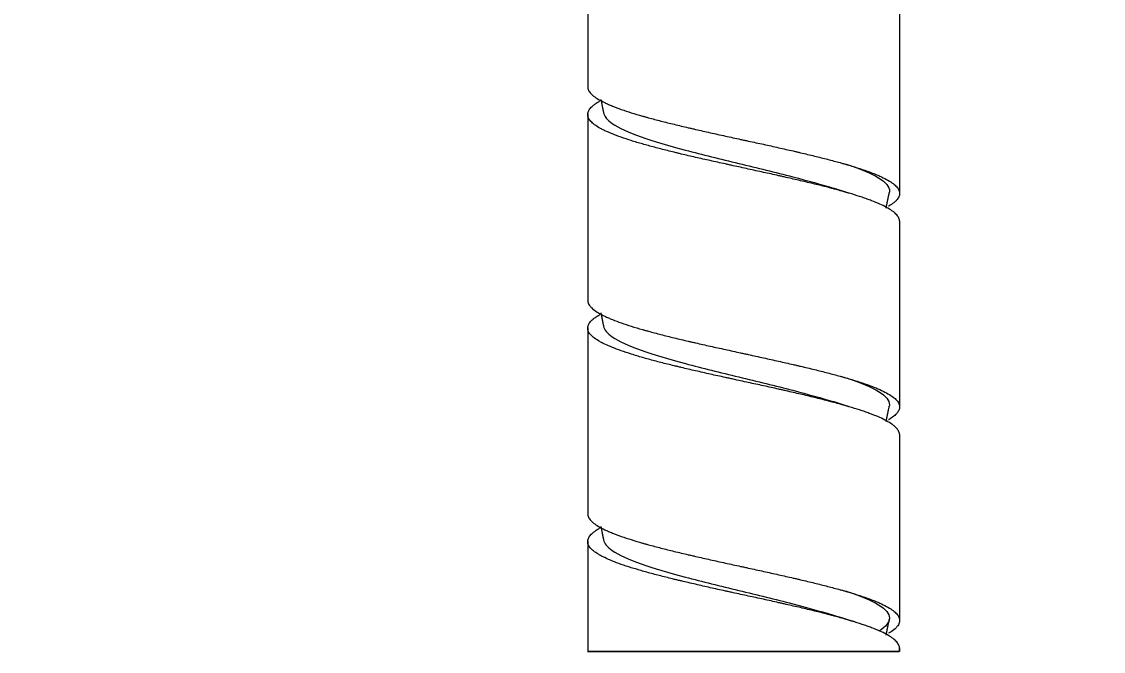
# Model space of a CAD drawing. Header units: millimetres. Extents: x 13235 to 13829, y -4257 to -3417.
# Drawn here: x 13432.03 to 13444.17, y -3985.53 to -3978.46 of the extents above; entities that cross this region are included whole.
import ezdxf

# ---------------------------------------------------------------- set-up
doc = ezdxf.new("R2010")
doc.units = ezdxf.units.MM
doc.header["$LTSCALE"] = 0.1
doc.layers.get('0').update_dxf_attribs({"lineweight": 15})
doc.layers.add('DIM', color=3, linetype='Continuous', lineweight=9)
doc.styles.add('ARIAL', font='arial.ttf')
doc.dimstyles.new('사본 ISO-25', dxfattribs={"dimtxt": 4, "dimasz": 3.5, "dimexe": 0.5, "dimexo": 0.625, "dimgap": 1.5, "dimtad": 1, "dimtih": 1, "dimtoh": 1, "dimdec": 1, "dimlfac": 4, "dimdsep": 46, "dimtxsty": 'ARIAL', "dimcen": 0, "dimclrd": 3, "dimclre": 3, "dimclrt": 3, "dimadec": 1, "dimazin": 0, "dimtfac": 1, "dimtdec": 1, "dimtmove": 0, "dimatfit": 3, "dimfxl": 1.25, "dimtfill": 1, "dimarcsym": 0})

# ---------------------------------------------------------------- blocks, each defined once
blk = doc.blocks.new('*D95')
at = {"layer": 'Defpoints', "color": 0, "transparency": 16777216}
for p in [(13473.559, -3929.403), (13428.922, -4163.6), (13516.972, -4163.6)]:
    blk.add_point(p, dxfattribs=at)
at = {"layer": 'DIM', "color": 3, "lineweight": -2, "transparency": 16777216}
for p, q in [((13474.184, -3929.403), (13517.472, -3929.403)), ((13516.972, -3932.903), (13516.972, -4042.959)), ((13516.972, -4160.1), (13516.972, -4050.044)), ((13429.547, -4163.6), (13517.472, -4163.6))]:
    blk.add_line(p, q, dxfattribs=at)
at = {"layer": 'DIM', "color": 3, "transparency": 16777216}
for points in [[(13516.389, -3932.903), (13517.556, -3932.903), (13516.972, -3929.403)], [(13516.389, -4160.1), (13517.556, -4160.1), (13516.972, -4163.6)]]:
    blk.add_solid(points, dxfattribs=at)
at = {"layer": 'DIM', "color": 3, "transparency": 16777216, "insert": (13516.972, -4046.502), "char_height": 4, "attachment_point": 5, "style": 'ARIAL', "bg_fill": 3, "box_fill_scale": 1.1, "bg_fill_color": 256, "bg_fill_true_color": 13158600, "bg_fill_transparency": 0}
blk.add_mtext('977.5', dxfattribs=at)

msp = doc.modelspace()

# ---------------------------------------------------------------- dimensions: what is measured, and where the dimension line sits
at = {"layer": 'DIM'}
dim = msp.add_linear_dim(base=(13516.972, -4163.6), p1=(13473.559, -3929.403), p2=(13428.922, -4163.6), angle=90, text='977.5', dimstyle='사본 ISO-25', override={"dimtad": 0}, dxfattribs=at)
dim.commit()
dim.dimension.update_dxf_attribs({"geometry": '*D95', "text_midpoint": (13516.972, -4046.502)})

# ---------------------------------------------------------------- next in the draw order: linework, layer by layer
at = {"linetype": 'Continuous', "lineweight": 13}
for p, q in [((13441.885, -3985.49), (13441.885, -3985.531)), ((13441.885, -3985.531), (13441.885, -3985.497))]:
    msp.add_line(p, q, dxfattribs=at)
for start_param, end_param in [(3.141593, 5.362189), (0, 3.141593)]:
    msp.add_ellipse((13440.135, -3985.531), major_axis=(1.75, 0), ratio=0.000001, start_param=start_param, end_param=end_param, dxfattribs=at)
for points, degree in [([(13438.386, -3977.105), (13438.386, -3977.799), (13438.386, -3978.493), (13438.386, -3979.187)], 3), ([(13438.533, -3979.338), (13438.548, -3979.414), (13438.564, -3979.49)], 2), ([(13438.386, -3979.5), (13438.386, -3980.194), (13438.386, -3980.888), (13438.386, -3981.582)], 3), ([(13441.322, -3980.391), (13441.233, -3980.364), (13441.148, -3980.336)], 2), ([(13441.734, -3980.556), (13441.752, -3980.469), (13441.77, -3980.383)], 2), ([(13438.533, -3981.734), (13438.548, -3981.81), (13438.564, -3981.886)], 2), ([(13438.386, -3981.896), (13438.386, -3982.59), (13438.386, -3983.284), (13438.386, -3983.978)], 3), ([(13441.323, -3982.787), (13441.23, -3982.758), (13441.142, -3982.729)], 2), ([(13441.734, -3982.952), (13441.752, -3982.865), (13441.77, -3982.779)], 2), ([(13438.533, -3984.129), (13438.548, -3984.206), (13438.564, -3984.282)], 2), ([(13438.386, -3984.292), (13438.386, -3984.705), (13438.386, -3985.118), (13438.386, -3985.531)], 3), ([(13441.382, -3985.201), (13441.289, -3985.173), (13441.2, -3985.144)], 2), ([(13441.734, -3985.348), (13441.752, -3985.261), (13441.77, -3985.175)], 2), ([(13441.885, -3985.497), (13441.885, -3985.495), (13441.885, -3985.492), (13441.885, -3985.49)], 3)]:
    msp.add_open_spline(points, degree=degree, dxfattribs=at)
for points, knots in [([(13441.885, -3978.302), (13441.885, -3978.485), (13441.885, -3979.179), (13441.885, -3979.873), (13441.885, -3980.384)], [0, 0, 0, 0, 0.263275, 1, 1, 1, 1]), ([(13438.386, -3979.187), (13438.385, -3979.199), (13438.386, -3979.212), (13438.395, -3979.237), (13438.403, -3979.249), (13438.416, -3979.265), (13438.418, -3979.268), (13438.424, -3979.274), (13438.433, -3979.284), (13438.444, -3979.293), (13438.467, -3979.312), (13438.486, -3979.324), (13438.527, -3979.349), (13438.551, -3979.361), (13438.59, -3979.38), (13438.604, -3979.386), (13438.625, -3979.396), (13438.632, -3979.399), (13438.647, -3979.405), (13438.655, -3979.408), (13438.694, -3979.424), (13438.727, -3979.437), (13438.798, -3979.461), (13438.835, -3979.474), (13438.914, -3979.499), (13438.956, -3979.511), (13439.011, -3979.527), (13439.022, -3979.53), (13439.044, -3979.536), (13439.078, -3979.546), (13439.113, -3979.555), (13439.183, -3979.574), (13439.28, -3979.598), (13439.382, -3979.623), (13439.461, -3979.642), (13439.487, -3979.648), (13439.528, -3979.658), (13439.541, -3979.661), (13439.569, -3979.667), (13439.582, -3979.67), (13439.651, -3979.686), (13439.706, -3979.698), (13439.817, -3979.723), (13439.873, -3979.736), (13439.987, -3979.76), (13440.044, -3979.773), (13440.116, -3979.789), (13440.13, -3979.792), (13440.159, -3979.798), (13440.202, -3979.807), (13440.245, -3979.817), (13440.331, -3979.835), (13440.444, -3979.86), (13440.555, -3979.885), (13440.638, -3979.904), (13440.665, -3979.91), (13440.706, -3979.919), (13440.72, -3979.923), (13440.747, -3979.929), (13440.76, -3979.932), (13440.827, -3979.948), (13440.879, -3979.96), (13440.981, -3979.985), (13441.03, -3979.997), (13441.126, -3980.022), (13441.173, -3980.035), (13441.23, -3980.05), (13441.241, -3980.054), (13441.263, -3980.06), (13441.296, -3980.069), (13441.328, -3980.079), (13441.39, -3980.097), (13441.429, -3980.11), (13441.503, -3980.135), (13441.538, -3980.147), (13441.587, -3980.166), (13441.603, -3980.172), (13441.625, -3980.181), (13441.633, -3980.184), (13441.648, -3980.191), (13441.655, -3980.194), (13441.69, -3980.21), (13441.716, -3980.222), (13441.761, -3980.247), (13441.782, -3980.259), (13441.817, -3980.284), (13441.832, -3980.297), (13441.85, -3980.315), (13441.856, -3980.322), (13441.866, -3980.334), (13441.87, -3980.341), (13441.88, -3980.359), (13441.884, -3980.372), (13441.885, -3980.384)], [0, 0, 0, 0, 0.03125, 0.03125, 0.0625, 0.0625, 0.070312, 0.070312, 0.078125, 0.09375, 0.09375, 0.125, 0.125, 0.15625, 0.15625, 0.171875, 0.171875, 0.179687, 0.179687, 0.1875, 0.1875, 0.21875, 0.21875, 0.25, 0.25, 0.28125, 0.28125, 0.289062, 0.289062, 0.296875, 0.3125, 0.3125, 0.34375, 0.375, 0.375, 0.390625, 0.390625, 0.398438, 0.398438, 0.40625, 0.40625, 0.4375, 0.4375, 0.46875, 0.46875, 0.5, 0.5, 0.507813, 0.507813, 0.515625, 0.53125, 0.53125, 0.5625, 0.59375, 0.59375, 0.609375, 0.609375, 0.617188, 0.617188, 0.625, 0.625, 0.65625, 0.65625, 0.6875, 0.6875, 0.71875, 0.71875, 0.726563, 0.726563, 0.734375, 0.75, 0.75, 0.78125, 0.78125, 0.8125, 0.8125, 0.828125, 0.828125, 0.835938, 0.835938, 0.84375, 0.84375, 0.875, 0.875, 0.90625, 0.90625, 0.9375, 0.9375, 0.953125, 0.953125, 0.96875, 0.96875, 1, 1, 1, 1]), ([(13438.386, -3979.5), (13438.387, -3979.488), (13438.391, -3979.475), (13438.404, -3979.45), (13438.414, -3979.438), (13438.432, -3979.419), (13438.439, -3979.413), (13438.45, -3979.404), (13438.454, -3979.4), (13438.462, -3979.394), (13438.467, -3979.391), (13438.485, -3979.378), (13438.501, -3979.368), (13438.518, -3979.358)], [0, 0, 0, 0, 0.264131, 0.264131, 0.528262, 0.528262, 0.660328, 0.660328, 0.72636, 0.72636, 0.792393, 0.792393, 1, 1, 1, 1]), ([(13438.563, -3979.485), (13438.57, -3979.526), (13438.644, -3979.616), (13438.955, -3979.756), (13439.466, -3979.906), (13440.079, -3980.056), (13440.675, -3980.199), (13441.013, -3980.293), (13441.151, -3980.336)], [0, 0, 0, 0, 0.142522, 0.318444, 0.494365, 0.670287, 0.846209, 1, 1, 1, 1]), ([(13441.885, -3980.698), (13441.884, -3980.686), (13441.88, -3980.673), (13441.866, -3980.648), (13441.857, -3980.636), (13441.838, -3980.617), (13441.832, -3980.611), (13441.82, -3980.601), (13441.816, -3980.598), (13441.808, -3980.592), (13441.804, -3980.589), (13441.782, -3980.573), (13441.761, -3980.561), (13441.715, -3980.536), (13441.69, -3980.523), (13441.634, -3980.499), (13441.604, -3980.486), (13441.563, -3980.471), (13441.554, -3980.467), (13441.537, -3980.461), (13441.529, -3980.458), (13441.502, -3980.449), (13441.484, -3980.442), (13441.428, -3980.424), (13441.389, -3980.411), (13441.307, -3980.386), (13441.264, -3980.374), (13441.197, -3980.355), (13441.174, -3980.349), (13441.139, -3980.34), (13441.127, -3980.336), (13441.103, -3980.33), (13441.091, -3980.327), (13441.03, -3980.311), (13440.98, -3980.299), (13440.879, -3980.274), (13440.827, -3980.262), (13440.72, -3980.237), (13440.666, -3980.224), (13440.597, -3980.209), (13440.583, -3980.205), (13440.555, -3980.199), (13440.541, -3980.196), (13440.499, -3980.187), (13440.471, -3980.18), (13440.386, -3980.162), (13440.273, -3980.137), (13440.159, -3980.112), (13440.073, -3980.093), (13440.045, -3980.087), (13440.002, -3980.078), (13439.988, -3980.075), (13439.959, -3980.068), (13439.945, -3980.065), (13439.873, -3980.049), (13439.816, -3980.037), (13439.705, -3980.012), (13439.65, -3980), (13439.541, -3979.975), (13439.488, -3979.962), (13439.422, -3979.947), (13439.409, -3979.944), (13439.383, -3979.937), (13439.37, -3979.934), (13439.331, -3979.925), (13439.306, -3979.918), (13439.231, -3979.9), (13439.134, -3979.875), (13439.044, -3979.85), (13438.978, -3979.831), (13438.957, -3979.825), (13438.926, -3979.816), (13438.915, -3979.813), (13438.895, -3979.806), (13438.885, -3979.803), (13438.835, -3979.787), (13438.797, -3979.775), (13438.726, -3979.75), (13438.66, -3979.725), (13438.603, -3979.7), (13438.564, -3979.682), (13438.551, -3979.675), (13438.528, -3979.663), (13438.517, -3979.657), (13438.485, -3979.638), (13438.467, -3979.625), (13438.436, -3979.601), (13438.423, -3979.588), (13438.403, -3979.563), (13438.395, -3979.551), (13438.389, -3979.532), (13438.387, -3979.526), (13438.385, -3979.513), (13438.385, -3979.507), (13438.386, -3979.5)], [0, 0, 0, 0, 0.03125, 0.03125, 0.0625, 0.0625, 0.078125, 0.078125, 0.085937, 0.085937, 0.09375, 0.09375, 0.125, 0.125, 0.15625, 0.15625, 0.1875, 0.1875, 0.195312, 0.195312, 0.203125, 0.203125, 0.21875, 0.21875, 0.25, 0.25, 0.28125, 0.28125, 0.296875, 0.296875, 0.304687, 0.304687, 0.3125, 0.3125, 0.34375, 0.34375, 0.375, 0.375, 0.40625, 0.40625, 0.414062, 0.414062, 0.421875, 0.421875, 0.4375, 0.4375, 0.46875, 0.5, 0.5, 0.515625, 0.515625, 0.523437, 0.523437, 0.53125, 0.53125, 0.5625, 0.5625, 0.59375, 0.59375, 0.625, 0.625, 0.632812, 0.632812, 0.640625, 0.640625, 0.65625, 0.65625, 0.6875, 0.71875, 0.71875, 0.734375, 0.734375, 0.742187, 0.742187, 0.75, 0.75, 0.78125, 0.78125, 0.8125, 0.84375, 0.84375, 0.859375, 0.859375, 0.875, 0.875, 0.90625, 0.90625, 0.9375, 0.9375, 0.96875, 0.96875, 0.984375, 0.984375, 1, 1, 1, 1]), ([(13441.272, -3980.06), (13441.28, -3980.063), (13441.441, -3980.116), (13441.689, -3980.218), (13441.778, -3980.324), (13441.771, -3980.38), (13441.77, -3980.386)], [0, 0, 0, 0, 0.02535, 0.484981, 0.944613, 1, 1, 1, 1]), ([(13441.885, -3980.384), (13441.886, -3980.397), (13441.884, -3980.41), (13441.875, -3980.435), (13441.868, -3980.447), (13441.855, -3980.463), (13441.852, -3980.466), (13441.847, -3980.472), (13441.837, -3980.482), (13441.827, -3980.491), (13441.803, -3980.51), (13441.785, -3980.522), (13441.763, -3980.535), (13441.763, -3980.535), (13441.762, -3980.536)], [0, 0, 0, 0, 0.247893, 0.247893, 0.495786, 0.495786, 0.557759, 0.557759, 0.619732, 0.743679, 0.743679, 0.991572, 0.991572, 1, 1, 1, 1]), ([(13441.885, -3980.698), (13441.885, -3980.881), (13441.885, -3981.575), (13441.885, -3982.269), (13441.885, -3982.78)], [0, 0, 0, 0, 0.263275, 1, 1, 1, 1]), ([(13438.386, -3981.582), (13438.385, -3981.595), (13438.386, -3981.607), (13438.395, -3981.633), (13438.403, -3981.645), (13438.416, -3981.661), (13438.418, -3981.664), (13438.424, -3981.67), (13438.433, -3981.68), (13438.444, -3981.689), (13438.467, -3981.708), (13438.486, -3981.72), (13438.527, -3981.745), (13438.551, -3981.757), (13438.59, -3981.776), (13438.604, -3981.782), (13438.625, -3981.792), (13438.632, -3981.795), (13438.647, -3981.801), (13438.655, -3981.804), (13438.694, -3981.82), (13438.727, -3981.832), (13438.798, -3981.857), (13438.835, -3981.87), (13438.914, -3981.894), (13438.956, -3981.907), (13439.011, -3981.923), (13439.022, -3981.926), (13439.044, -3981.932), (13439.078, -3981.941), (13439.113, -3981.951), (13439.183, -3981.969), (13439.28, -3981.994), (13439.382, -3982.019), (13439.461, -3982.038), (13439.487, -3982.044), (13439.528, -3982.054), (13439.541, -3982.057), (13439.569, -3982.063), (13439.582, -3982.066), (13439.651, -3982.082), (13439.706, -3982.094), (13439.817, -3982.119), (13439.873, -3982.131), (13439.987, -3982.156), (13440.044, -3982.169), (13440.116, -3982.184), (13440.13, -3982.188), (13440.159, -3982.194), (13440.202, -3982.203), (13440.245, -3982.213), (13440.331, -3982.231), (13440.444, -3982.256), (13440.555, -3982.281), (13440.638, -3982.3), (13440.665, -3982.306), (13440.706, -3982.315), (13440.72, -3982.318), (13440.747, -3982.325), (13440.76, -3982.328), (13440.827, -3982.344), (13440.879, -3982.356), (13440.981, -3982.381), (13441.03, -3982.393), (13441.126, -3982.418), (13441.173, -3982.431), (13441.23, -3982.446), (13441.241, -3982.449), (13441.263, -3982.456), (13441.296, -3982.465), (13441.328, -3982.474), (13441.39, -3982.493), (13441.429, -3982.506), (13441.503, -3982.53), (13441.538, -3982.543), (13441.587, -3982.562), (13441.603, -3982.568), (13441.625, -3982.577), (13441.633, -3982.58), (13441.648, -3982.587), (13441.655, -3982.59), (13441.69, -3982.605), (13441.716, -3982.618), (13441.761, -3982.643), (13441.782, -3982.655), (13441.817, -3982.68), (13441.832, -3982.692), (13441.85, -3982.711), (13441.856, -3982.718), (13441.866, -3982.73), (13441.87, -3982.736), (13441.88, -3982.755), (13441.884, -3982.768), (13441.885, -3982.78)], [0, 0, 0, 0, 0.03125, 0.03125, 0.0625, 0.0625, 0.070312, 0.070312, 0.078125, 0.09375, 0.09375, 0.125, 0.125, 0.15625, 0.15625, 0.171875, 0.171875, 0.179687, 0.179687, 0.1875, 0.1875, 0.21875, 0.21875, 0.25, 0.25, 0.28125, 0.28125, 0.289062, 0.289062, 0.296875, 0.3125, 0.3125, 0.34375, 0.375, 0.375, 0.390625, 0.390625, 0.398438, 0.398438, 0.40625, 0.40625, 0.4375, 0.4375, 0.46875, 0.46875, 0.5, 0.5, 0.507813, 0.507813, 0.515625, 0.53125, 0.53125, 0.5625, 0.59375, 0.59375, 0.609375, 0.609375, 0.617188, 0.617188, 0.625, 0.625, 0.65625, 0.65625, 0.6875, 0.6875, 0.71875, 0.71875, 0.726563, 0.726563, 0.734375, 0.75, 0.75, 0.78125, 0.78125, 0.8125, 0.8125, 0.828125, 0.828125, 0.835938, 0.835938, 0.84375, 0.84375, 0.875, 0.875, 0.90625, 0.90625, 0.9375, 0.9375, 0.953125, 0.953125, 0.96875, 0.96875, 1, 1, 1, 1]), ([(13438.386, -3981.896), (13438.387, -3981.884), (13438.391, -3981.871), (13438.404, -3981.846), (13438.414, -3981.834), (13438.432, -3981.815), (13438.439, -3981.809), (13438.45, -3981.799), (13438.454, -3981.796), (13438.462, -3981.79), (13438.467, -3981.787), (13438.485, -3981.774), (13438.501, -3981.764), (13438.518, -3981.754)], [0, 0, 0, 0, 0.264131, 0.264131, 0.528262, 0.528262, 0.660328, 0.660328, 0.72636, 0.72636, 0.792393, 0.792393, 1, 1, 1, 1]), ([(13441.885, -3983.094), (13441.884, -3983.082), (13441.88, -3983.069), (13441.866, -3983.044), (13441.857, -3983.032), (13441.838, -3983.013), (13441.832, -3983.007), (13441.82, -3982.997), (13441.816, -3982.994), (13441.808, -3982.988), (13441.804, -3982.985), (13441.782, -3982.969), (13441.761, -3982.957), (13441.715, -3982.932), (13441.69, -3982.919), (13441.634, -3982.894), (13441.604, -3982.882), (13441.563, -3982.866), (13441.554, -3982.863), (13441.537, -3982.857), (13441.529, -3982.854), (13441.502, -3982.844), (13441.484, -3982.838), (13441.428, -3982.819), (13441.389, -3982.807), (13441.307, -3982.782), (13441.264, -3982.77), (13441.197, -3982.751), (13441.174, -3982.745), (13441.139, -3982.735), (13441.127, -3982.732), (13441.103, -3982.726), (13441.091, -3982.723), (13441.03, -3982.707), (13440.98, -3982.695), (13440.879, -3982.67), (13440.827, -3982.657), (13440.72, -3982.633), (13440.666, -3982.62), (13440.597, -3982.604), (13440.583, -3982.601), (13440.555, -3982.595), (13440.541, -3982.592), (13440.499, -3982.582), (13440.471, -3982.576), (13440.386, -3982.557), (13440.273, -3982.533), (13440.159, -3982.508), (13440.073, -3982.489), (13440.045, -3982.483), (13440.002, -3982.473), (13439.988, -3982.47), (13439.959, -3982.464), (13439.945, -3982.461), (13439.873, -3982.445), (13439.816, -3982.433), (13439.705, -3982.408), (13439.65, -3982.395), (13439.541, -3982.371), (13439.488, -3982.358), (13439.422, -3982.343), (13439.409, -3982.339), (13439.383, -3982.333), (13439.37, -3982.33), (13439.331, -3982.321), (13439.306, -3982.314), (13439.231, -3982.296), (13439.134, -3982.271), (13439.044, -3982.246), (13438.978, -3982.227), (13438.957, -3982.221), (13438.926, -3982.212), (13438.915, -3982.208), (13438.895, -3982.202), (13438.885, -3982.199), (13438.835, -3982.183), (13438.797, -3982.171), (13438.726, -3982.146), (13438.66, -3982.121), (13438.603, -3982.096), (13438.564, -3982.078), (13438.551, -3982.071), (13438.528, -3982.059), (13438.517, -3982.052), (13438.485, -3982.034), (13438.467, -3982.021), (13438.436, -3981.996), (13438.423, -3981.984), (13438.403, -3981.959), (13438.395, -3981.947), (13438.389, -3981.928), (13438.387, -3981.921), (13438.385, -3981.909), (13438.385, -3981.903), (13438.386, -3981.896)], [0, 0, 0, 0, 0.03125, 0.03125, 0.0625, 0.0625, 0.078125, 0.078125, 0.085937, 0.085937, 0.09375, 0.09375, 0.125, 0.125, 0.15625, 0.15625, 0.1875, 0.1875, 0.195312, 0.195312, 0.203125, 0.203125, 0.21875, 0.21875, 0.25, 0.25, 0.28125, 0.28125, 0.296875, 0.296875, 0.304687, 0.304687, 0.3125, 0.3125, 0.34375, 0.34375, 0.375, 0.375, 0.40625, 0.40625, 0.414062, 0.414062, 0.421875, 0.421875, 0.4375, 0.4375, 0.46875, 0.5, 0.5, 0.515625, 0.515625, 0.523437, 0.523437, 0.53125, 0.53125, 0.5625, 0.5625, 0.59375, 0.59375, 0.625, 0.625, 0.632812, 0.632812, 0.640625, 0.640625, 0.65625, 0.65625, 0.6875, 0.71875, 0.71875, 0.734375, 0.734375, 0.742188, 0.742188, 0.75, 0.75, 0.78125, 0.78125, 0.8125, 0.84375, 0.84375, 0.859375, 0.859375, 0.875, 0.875, 0.90625, 0.90625, 0.9375, 0.9375, 0.96875, 0.96875, 0.984375, 0.984375, 1, 1, 1, 1]), ([(13438.563, -3981.881), (13438.57, -3981.922), (13438.644, -3982.012), (13438.955, -3982.152), (13439.466, -3982.302), (13440.079, -3982.452), (13440.676, -3982.595), (13441.014, -3982.689), (13441.152, -3982.732)], [0, 0, 0, 0, 0.142216, 0.318138, 0.494059, 0.669981, 0.845903, 1, 1, 1, 1]), ([(13441.27, -3982.456), (13441.279, -3982.459), (13441.441, -3982.511), (13441.689, -3982.614), (13441.777, -3982.72), (13441.771, -3982.776), (13441.77, -3982.781)], [0, 0, 0, 0, 0.026938, 0.486569, 0.946201, 1, 1, 1, 1]), ([(13441.885, -3982.78), (13441.886, -3982.793), (13441.884, -3982.805), (13441.875, -3982.83), (13441.868, -3982.843), (13441.855, -3982.859), (13441.852, -3982.862), (13441.847, -3982.868), (13441.837, -3982.878), (13441.827, -3982.887), (13441.803, -3982.906), (13441.785, -3982.918), (13441.763, -3982.931), (13441.763, -3982.931), (13441.762, -3982.932)], [0, 0, 0, 0, 0.247893, 0.247893, 0.495786, 0.495786, 0.557759, 0.557759, 0.619732, 0.743679, 0.743679, 0.991572, 0.991572, 1, 1, 1, 1]), ([(13441.885, -3983.094), (13441.885, -3983.277), (13441.885, -3983.971), (13441.885, -3984.665), (13441.885, -3985.176)], [0, 0, 0, 0, 0.263275, 1, 1, 1, 1]), ([(13438.386, -3983.978), (13438.385, -3983.991), (13438.386, -3984.003), (13438.395, -3984.028), (13438.403, -3984.041), (13438.416, -3984.057), (13438.418, -3984.06), (13438.424, -3984.066), (13438.433, -3984.075), (13438.444, -3984.085), (13438.467, -3984.103), (13438.486, -3984.116), (13438.527, -3984.141), (13438.551, -3984.153), (13438.59, -3984.172), (13438.604, -3984.178), (13438.625, -3984.188), (13438.632, -3984.191), (13438.647, -3984.197), (13438.655, -3984.2), (13438.694, -3984.216), (13438.727, -3984.228), (13438.798, -3984.253), (13438.835, -3984.265), (13438.914, -3984.29), (13438.956, -3984.303), (13439.011, -3984.318), (13439.022, -3984.322), (13439.044, -3984.328), (13439.078, -3984.337), (13439.113, -3984.347), (13439.183, -3984.365), (13439.28, -3984.39), (13439.382, -3984.415), (13439.461, -3984.434), (13439.487, -3984.44), (13439.528, -3984.449), (13439.541, -3984.452), (13439.569, -3984.459), (13439.582, -3984.462), (13439.651, -3984.478), (13439.706, -3984.49), (13439.817, -3984.515), (13439.873, -3984.527), (13439.987, -3984.552), (13440.044, -3984.565), (13440.116, -3984.58), (13440.13, -3984.583), (13440.159, -3984.59), (13440.202, -3984.599), (13440.245, -3984.608), (13440.331, -3984.627), (13440.444, -3984.652), (13440.555, -3984.677), (13440.638, -3984.696), (13440.665, -3984.702), (13440.706, -3984.711), (13440.72, -3984.714), (13440.747, -3984.721), (13440.76, -3984.724), (13440.827, -3984.739), (13440.879, -3984.752), (13440.981, -3984.777), (13441.03, -3984.789), (13441.126, -3984.814), (13441.173, -3984.826), (13441.23, -3984.842), (13441.241, -3984.845), (13441.263, -3984.852), (13441.296, -3984.861), (13441.328, -3984.87), (13441.39, -3984.889), (13441.429, -3984.901), (13441.503, -3984.926), (13441.538, -3984.939), (13441.587, -3984.957), (13441.603, -3984.964), (13441.625, -3984.973), (13441.633, -3984.976), (13441.648, -3984.982), (13441.655, -3984.986), (13441.69, -3985.001), (13441.716, -3985.014), (13441.761, -3985.039), (13441.782, -3985.051), (13441.817, -3985.076), (13441.832, -3985.088), (13441.85, -3985.107), (13441.856, -3985.113), (13441.866, -3985.126), (13441.87, -3985.132), (13441.88, -3985.151), (13441.884, -3985.164), (13441.885, -3985.176)], [0, 0, 0, 0, 0.03125, 0.03125, 0.0625, 0.0625, 0.070312, 0.070312, 0.078125, 0.09375, 0.09375, 0.125, 0.125, 0.15625, 0.15625, 0.171875, 0.171875, 0.179687, 0.179687, 0.1875, 0.1875, 0.21875, 0.21875, 0.25, 0.25, 0.28125, 0.28125, 0.289062, 0.289062, 0.296875, 0.3125, 0.3125, 0.34375, 0.375, 0.375, 0.390625, 0.390625, 0.398437, 0.398437, 0.40625, 0.40625, 0.4375, 0.4375, 0.46875, 0.46875, 0.5, 0.5, 0.507812, 0.507812, 0.515625, 0.53125, 0.53125, 0.5625, 0.59375, 0.59375, 0.609375, 0.609375, 0.617187, 0.617187, 0.625, 0.625, 0.65625, 0.65625, 0.6875, 0.6875, 0.71875, 0.71875, 0.726562, 0.726562, 0.734375, 0.75, 0.75, 0.78125, 0.78125, 0.8125, 0.8125, 0.828125, 0.828125, 0.835937, 0.835937, 0.84375, 0.84375, 0.875, 0.875, 0.90625, 0.90625, 0.9375, 0.9375, 0.953125, 0.953125, 0.96875, 0.96875, 1, 1, 1, 1]), ([(13438.386, -3984.292), (13438.387, -3984.28), (13438.391, -3984.267), (13438.404, -3984.242), (13438.414, -3984.23), (13438.432, -3984.211), (13438.439, -3984.205), (13438.45, -3984.195), (13438.454, -3984.192), (13438.462, -3984.186), (13438.467, -3984.183), (13438.485, -3984.17), (13438.501, -3984.16), (13438.518, -3984.15)], [0, 0, 0, 0, 0.264131, 0.264131, 0.528262, 0.528262, 0.660328, 0.660328, 0.72636, 0.72636, 0.792393, 0.792393, 1, 1, 1, 1]), ([(13441.885, -3985.49), (13441.884, -3985.477), (13441.88, -3985.465), (13441.866, -3985.44), (13441.857, -3985.428), (13441.838, -3985.409), (13441.832, -3985.403), (13441.82, -3985.393), (13441.816, -3985.39), (13441.808, -3985.384), (13441.804, -3985.381), (13441.782, -3985.365), (13441.761, -3985.352), (13441.715, -3985.327), (13441.69, -3985.315), (13441.634, -3985.29), (13441.604, -3985.278), (13441.563, -3985.262), (13441.554, -3985.259), (13441.537, -3985.253), (13441.529, -3985.25), (13441.502, -3985.24), (13441.484, -3985.234), (13441.428, -3985.215), (13441.389, -3985.203), (13441.307, -3985.178), (13441.264, -3985.166), (13441.197, -3985.147), (13441.174, -3985.141), (13441.139, -3985.131), (13441.127, -3985.128), (13441.103, -3985.122), (13441.091, -3985.119), (13441.03, -3985.103), (13440.98, -3985.09), (13440.879, -3985.066), (13440.827, -3985.053), (13440.72, -3985.028), (13440.666, -3985.016), (13440.597, -3985), (13440.583, -3984.997), (13440.555, -3984.991), (13440.541, -3984.988), (13440.499, -3984.978), (13440.471, -3984.972), (13440.386, -3984.953), (13440.273, -3984.928), (13440.159, -3984.904), (13440.073, -3984.885), (13440.045, -3984.879), (13440.002, -3984.869), (13439.988, -3984.866), (13439.959, -3984.86), (13439.945, -3984.857), (13439.873, -3984.841), (13439.816, -3984.829), (13439.705, -3984.804), (13439.65, -3984.791), (13439.541, -3984.766), (13439.488, -3984.754), (13439.422, -3984.738), (13439.409, -3984.735), (13439.383, -3984.729), (13439.37, -3984.726), (13439.331, -3984.716), (13439.306, -3984.71), (13439.231, -3984.691), (13439.134, -3984.667), (13439.044, -3984.642), (13438.978, -3984.623), (13438.957, -3984.617), (13438.926, -3984.607), (13438.915, -3984.604), (13438.895, -3984.598), (13438.885, -3984.595), (13438.835, -3984.579), (13438.797, -3984.567), (13438.726, -3984.542), (13438.66, -3984.517), (13438.603, -3984.492), (13438.564, -3984.473), (13438.551, -3984.467), (13438.528, -3984.455), (13438.517, -3984.448), (13438.485, -3984.429), (13438.467, -3984.417), (13438.436, -3984.392), (13438.423, -3984.38), (13438.403, -3984.355), (13438.395, -3984.342), (13438.389, -3984.324), (13438.387, -3984.317), (13438.385, -3984.305), (13438.385, -3984.298), (13438.386, -3984.292)], [0, 0, 0, 0, 0.03125, 0.03125, 0.0625, 0.0625, 0.078125, 0.078125, 0.085938, 0.085938, 0.09375, 0.09375, 0.125, 0.125, 0.15625, 0.15625, 0.1875, 0.1875, 0.195313, 0.195313, 0.203125, 0.203125, 0.21875, 0.21875, 0.25, 0.25, 0.28125, 0.28125, 0.296875, 0.296875, 0.304688, 0.304688, 0.3125, 0.3125, 0.34375, 0.34375, 0.375, 0.375, 0.40625, 0.40625, 0.414063, 0.414063, 0.421875, 0.421875, 0.4375, 0.4375, 0.46875, 0.5, 0.5, 0.515625, 0.515625, 0.523438, 0.523438, 0.53125, 0.53125, 0.5625, 0.5625, 0.59375, 0.59375, 0.625, 0.625, 0.632813, 0.632813, 0.640625, 0.640625, 0.65625, 0.65625, 0.6875, 0.71875, 0.71875, 0.734375, 0.734375, 0.742188, 0.742188, 0.75, 0.75, 0.78125, 0.78125, 0.8125, 0.84375, 0.84375, 0.859375, 0.859375, 0.875, 0.875, 0.90625, 0.90625, 0.9375, 0.9375, 0.96875, 0.96875, 0.984375, 0.984375, 1, 1, 1, 1]), ([(13438.563, -3984.279), (13438.571, -3984.319), (13438.646, -3984.408), (13438.955, -3984.548), (13439.466, -3984.698), (13440.079, -3984.847), (13440.697, -3984.996), (13441.051, -3985.095), (13441.2, -3985.144)], [0, 0, 0, 0, 0.13786, 0.311, 0.484141, 0.657282, 0.830422, 1, 1, 1, 1]), ([(13441.278, -3984.854), (13441.285, -3984.856), (13441.443, -3984.908), (13441.689, -3985.01), (13441.811, -3985.156), (13441.733, -3985.252), (13441.662, -3985.299)], [0, 0, 0, 0, 0.013875, 0.350723, 0.687571, 1, 1, 1, 1]), ([(13441.885, -3985.176), (13441.886, -3985.191), (13441.884, -3985.206), (13441.874, -3985.228), (13441.869, -3985.236), (13441.861, -3985.247), (13441.858, -3985.25), (13441.852, -3985.258), (13441.849, -3985.262), (13441.831, -3985.28), (13441.812, -3985.295), (13441.781, -3985.316), (13441.772, -3985.322), (13441.762, -3985.327)], [0, 0, 0, 0, 0.293901, 0.293901, 0.440852, 0.440852, 0.514327, 0.514327, 0.587803, 0.587803, 0.881704, 0.881704, 1, 1, 1, 1])]:
    msp.add_open_spline(points, degree=3, knots=knots, dxfattribs=at)
at = {"layer": 'DIM'}
msp.add_line((13438.389, -3985.531), (13441.882, -3985.531), dxfattribs=at)

doc.saveas('drawing.dxf')
